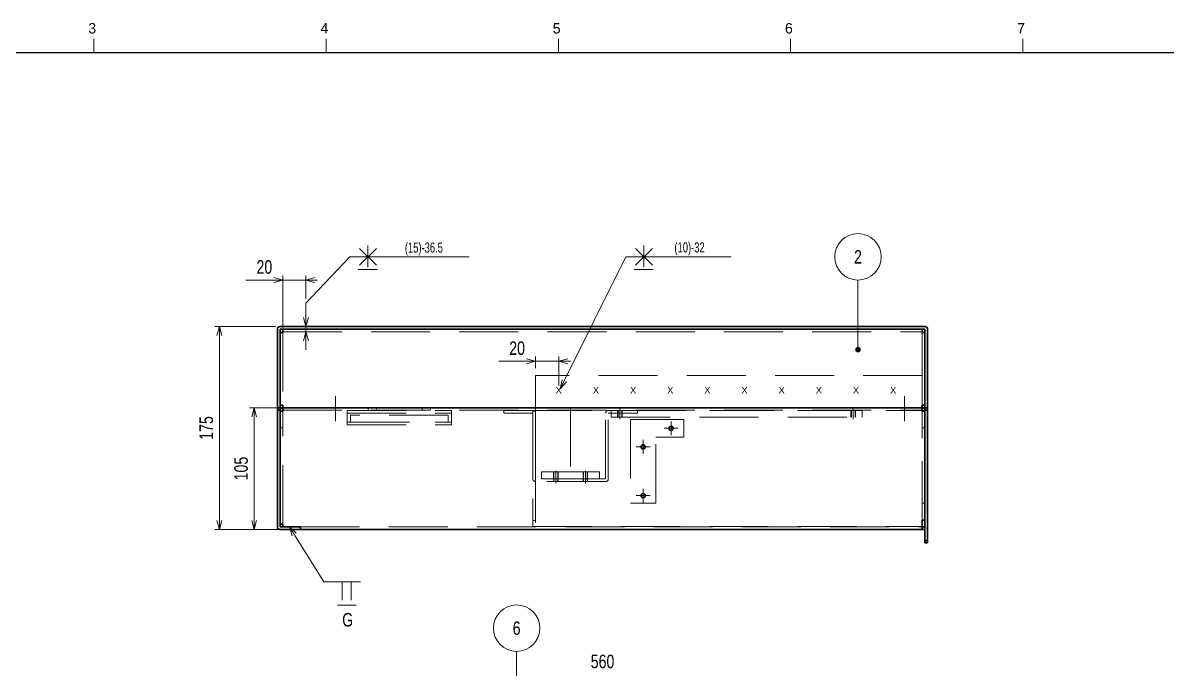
# Model space of a CAD drawing. Header units: millimetres. Extents: x 10 to 832, y 7 to 590.
# Drawn here: x 170.2 to 416.6, y 451.2 to 590.4 of the extents above; entities that cross this region are included whole.
import ezdxf
from ezdxf.enums import TextEntityAlignment as Align

# ---------------------------------------------------------------- set-up
doc = ezdxf.new("R2010")
doc.units = ezdxf.units.MM
doc.linetypes.add('DASHDOT', pattern=[25.3, 12.7, -6.3, 0, -6.3])
doc.linetypes.add('DASHED', pattern=[19, 12.7, -6.3])
for name, color, linetype in [('GR1_02', 7, 'Continuous'), ('GR1_04', 7, 'Continuous'), ('GR1_05', 7, 'Continuous'), ('GR1_06', 7, 'Continuous'), ('GR1_15', 7, 'Continuous'), ('GR1_16', 7, 'Continuous'), ('図面枠B6M', 7, 'Continuous')]:
    doc.layers.add(name, color=color, linetype=linetype)
doc.styles.add('HG丸ｺﾞｼｯｸM-PRO', font='')
doc.styles.get('HG丸ｺﾞｼｯｸM-PRO').set_extended_font_data('HG丸ｺﾞｼｯｸM-PRO')

# ---------------------------------------------------------------- blocks, each defined once
blk = doc.blocks.new('BLKF023')
at = {"layer": '図面枠B6M', "color": 4, "linetype": 'Continuous', "lineweight": 13}
for p, q in [((185.5, 587), (185.5, 584)), ((235.5, 587), (235.5, 584)), ((285.5, 587), (285.5, 584)), ((335.5, 587), (335.5, 584)), ((385.5, 587), (385.5, 584))]:
    blk.add_line(p, q, dxfattribs=at)
at = {"layer": '図面枠B6M', "color": 2, "linetype": 'Continuous', "lineweight": 25}
blk.add_line((35.5, 584), (831.5, 584), dxfattribs=at)
at = {"layer": '図面枠B6M', "color": 4, "linetype": 'Continuous', "lineweight": 13, "style": 'HG丸ｺﾞｼｯｸM-PRO', "width": 1.003994}
for s, p in [('3', (184.29, 587.45)), ('4', (234.29, 587.45)), ('5', (284.29, 587.45)), ('6', (334.29, 587.45)), ('7', (384.29, 587.45))]:
    blk.add_text(s, height=2.25, dxfattribs=at).set_placement(p, align=Align.BOTTOM_LEFT)
blk = doc.blocks.new('BLKF033')
at = {"layer": 'GR1_02', "color": 3, "linetype": 'Continuous', "lineweight": 35}
for p, q in [((225.575, 525), (364.425, 525)), ((225, 481.825), (225, 524.425)), ((225.575, 524.425), (225.575, 481.825)), ((225.575, 524.425), (364.425, 524.425)), ((364.425, 481.25), (364.425, 524.425)), ((365, 478.375), (365, 524.425)), ((225, 507.5), (225.575, 507.5)), ((225, 507), (225.575, 507)), ((364.425, 507.5), (365, 507.5)), ((364.425, 507), (365, 507)), ((225.575, 481.825), (230, 481.825)), ((225.575, 481.25), (230, 481.25)), ((230, 481.825), (230, 481.25)), ((364.425, 478.375), (364.425, 481.25)), ((364.425, 478.875), (365, 478.875)), ((364.425, 478.375), (365, 478.375))]:
    blk.add_line(p, q, dxfattribs=at)
for centre, start, end in [((225.575, 524.425), 90, 180), ((364.425, 524.425), 360, 90), ((225.575, 481.825), 180, 270)]:
    blk.add_arc(centre, 0.575, start, end, dxfattribs=at)
blk = doc.blocks.new('BLKF035')
at = {"layer": 'GR1_05', "color": 4, "linetype": 'DASHED', "lineweight": 13}
for p, q in [((280.575, 514.425), (280.575, 481.925)), ((363.85, 514.425), (280.575, 514.425)), ((363.85, 481.925), (363.85, 514.425)), ((280, 506.925), (280, 481.925)), ((280, 506.925), (364.425, 506.925)), ((280.575, 507.5), (363.85, 507.5)), ((364.425, 506.925), (364.425, 481.925)), ((363.85, 486.925), (364.425, 486.925)), ((280, 483.175), (280.575, 483.175)), ((280, 481.925), (364.425, 481.925))]:
    blk.add_line(p, q, dxfattribs=at)
blk = doc.blocks.new('BLKF036')
at = {"layer": 'GR1_06', "color": 4, "linetype": 'DASHED', "lineweight": 13}
for p, q in [((273.75, 506.35), (273.75, 506.925)), ((273.75, 506.925), (280, 506.925)), ((280, 506.35), (273.75, 506.35)), ((280, 492.15), (280, 506.35)), ((280.575, 492.15), (280.575, 506.35)), ((295.675, 492.15), (295.675, 506.35)), ((296.25, 506.925), (302.5, 506.925)), ((296.25, 492.15), (296.25, 506.35)), ((302.5, 506.35), (296.25, 506.35)), ((302.5, 506.35), (302.5, 506.925)), ((295.675, 492.15), (280.575, 492.15)), ((295.675, 491.575), (280.575, 491.575))]:
    blk.add_line(p, q, dxfattribs=at)
for centre, start, end in [((280, 506.35), 0, 90), ((296.25, 506.35), 90, 180), ((280.575, 492.15), 180, 270), ((295.675, 492.15), 270, 0)]:
    blk.add_arc(centre, 0.575, start, end, dxfattribs=at)
blk = doc.blocks.new('BLKF037')
at = {"layer": 'GR1_06', "color": 4, "linetype": 'DASHED', "lineweight": 13}
for p, q in [((281.875, 492.15), (281.875, 493.65)), ((281.875, 493.65), (294.375, 493.65)), ((294.375, 492.15), (294.375, 493.65)), ((281.875, 492.15), (294.375, 492.15))]:
    blk.add_line(p, q, dxfattribs=at)
blk = doc.blocks.new('BLKF038')
at = {"layer": 'GR1_06', "color": 4, "linetype": 'DASHED', "lineweight": 13}
for p, q in [((290.8, 491.575), (290.8, 493.65)), ((290.9, 491.575), (290.9, 493.65)), ((291.7, 491.575), (291.7, 493.65)), ((291.8, 491.575), (291.8, 493.65))]:
    blk.add_line(p, q, dxfattribs=at)
blk = doc.blocks.new('BLKF039')
at = {"layer": 'GR1_06', "color": 4, "linetype": 'DASHED', "lineweight": 13}
for p, q in [((284.45, 491.575), (284.45, 493.65)), ((284.55, 491.575), (284.55, 493.65)), ((285.35, 491.575), (285.35, 493.65)), ((285.45, 491.575), (285.45, 493.65))]:
    blk.add_line(p, q, dxfattribs=at)
blk = doc.blocks.new('BLKF040')
at = {"layer": 'GR1_06', "color": 4, "linetype": 'DASHED', "lineweight": 13}
for p, q in [((240, 506.925), (262.5, 506.925)), ((240, 503.8), (240, 506.925)), ((240, 506.35), (262.5, 506.35)), ((262.5, 503.8), (262.5, 506.925)), ((240, 504.375), (262.5, 504.375)), ((240, 503.8), (262.5, 503.8))]:
    blk.add_line(p, q, dxfattribs=at)
blk = doc.blocks.new('BLKF041')
at = {"layer": 'GR1_06', "color": 4, "linetype": 'DASHED', "lineweight": 13}
for p, q in [((261.75, 505.875), (240.75, 505.875)), ((240.75, 504.375), (240.75, 505.875)), ((261.75, 504.375), (261.75, 505.875)), ((240.75, 504.375), (261.75, 504.375))]:
    blk.add_line(p, q, dxfattribs=at)
blk = doc.blocks.new('BLKF043')
at = {"layer": 'GR1_06', "color": 4, "linetype": 'DASHED', "lineweight": 13}
for p, q in [((350.875, 506.925), (296.875, 506.925)), ((296.875, 506.925), (296.875, 505.425)), ((296.875, 505.425), (350.875, 505.425)), ((350.875, 506.925), (350.875, 505.425))]:
    blk.add_line(p, q, dxfattribs=at)
blk = doc.blocks.new('BLKF044')
at = {"layer": 'GR1_06', "color": 4, "linetype": 'DASHED', "lineweight": 13}
for p, q in [((298.25, 506.925), (298.25, 505.425)), ((298.35, 506.925), (298.35, 505.425)), ((299.15, 506.925), (299.15, 505.425)), ((299.25, 506.925), (299.25, 505.425))]:
    blk.add_line(p, q, dxfattribs=at)
blk = doc.blocks.new('BLKF045')
at = {"layer": 'GR1_06', "color": 4, "linetype": 'DASHED', "lineweight": 13}
for p, q in [((348.5, 506.925), (348.5, 505.425)), ((348.6, 506.925), (348.6, 505.425)), ((349.4, 506.925), (349.4, 505.425)), ((349.5, 506.925), (349.5, 505.425))]:
    blk.add_line(p, q, dxfattribs=at)
blk = doc.blocks.new('BLKF042')
at = {"layer": 'GR1_06', "color": 4, "linetype": 'DASHDOT', "lineweight": 13}
for p, q in [((298.75, 507.26), (298.75, 505)), ((349, 507.26), (349, 505.03))]:
    blk.add_line(p, q, dxfattribs=at)
at = {"layer": 'GR1_06', "color": 4, "linetype": 'DASHED', "lineweight": 13}
for name in ['BLKF043', 'BLKF044', 'BLKF045']:
    blk.add_blockref(name, (0, 0), dxfattribs=at)
blk = doc.blocks.new('FXTIP_ARROW_S')
at = {"color": 0, "linetype": 'Continuous', "lineweight": -2}
for q in [(-1, 0), (-0.97, 0.26), (-0.97, -0.26)]:
    blk.add_line((0, 0), q, dxfattribs=at)
blk = doc.blocks.new('BLKF113')
at = {"layer": 'GR1_16', "color": 4, "linetype": 'Continuous', "lineweight": 13}
for p, q in [((244.49, 537.76), (244.49, 542.48)), ((242.68, 541.81), (246.3, 538.19)), ((246.3, 541.81), (242.68, 538.19)), ((242.4, 537.29), (246.48, 537.29))]:
    blk.add_line(p, q, dxfattribs=at)
blk = doc.blocks.new('FXTIP_ARROW_E')
at = {"color": 0, "linetype": 'Continuous', "lineweight": -2}
for q in [(-1, 0), (-0.97, 0.26), (-0.97, -0.26)]:
    blk.add_line((0, 0), q, dxfattribs=at)
blk = doc.blocks.new('BLKF116')
at = {"layer": 'GR1_16', "color": 4, "linetype": 'Continuous', "lineweight": 13}
for p, q in [((238.91, 470), (238.91, 466)), ((240.91, 470), (240.91, 466)), ((237.95, 464.93), (241.95, 464.93))]:
    blk.add_line(p, q, dxfattribs=at)
blk = doc.blocks.new('BLKF118')
at = {"layer": 'GR1_16', "color": 4, "linetype": 'Continuous', "lineweight": 13}
for p, q in [((303.92, 537.76), (303.92, 542.48)), ((302.11, 541.81), (305.73, 538.19)), ((305.73, 541.81), (302.11, 538.19)), ((301.83, 537.29), (305.91, 537.29))]:
    blk.add_line(p, q, dxfattribs=at)
blk = doc.blocks.new('FXTIP_BLACKDOT_S')
at = {"color": 0, "linetype": 'Continuous', "lineweight": -2}
blk.add_line((0, 0), (-1, 0), dxfattribs=at)
at = {"color": 0, "linetype": 'Continuous', "lineweight": -2, "const_width": 0.25}
blk.add_lwpolyline([(-0.125, 0, 1), (0.125, 0, 1)], format="xyb", close=True, dxfattribs=at)
at = {"color": 0, "linetype": 'Continuous', "lineweight": -2}
blk.add_circle((0, 0), 0.25, dxfattribs=at)
blk = doc.blocks.new('BLKF312')
at = {"layer": 'GR1_05', "color": 4, "linetype": 'DASHED', "lineweight": 13}
for p, q in [((312.5, 504.925), (301, 504.925)), ((312.5, 501.175), (312.5, 504.925)), ((306.5, 501.175), (312.5, 501.175))]:
    blk.add_line(p, q, dxfattribs=at)
blk = doc.blocks.new('BLKF313')
at = {"layer": 'GR1_05', "color": 4, "linetype": 'DASHED', "lineweight": 13}
for radius in [0.5, 0.4]:
    blk.add_circle((309.75, 503.05), radius, dxfattribs=at)
blk = doc.blocks.new('BLKF314')
at = {"layer": 'GR1_05', "color": 4, "linetype": 'DASHED', "lineweight": 13}
for p, q in [((301, 504.925), (301, 486.925)), ((306.5, 486.925), (306.5, 501.175)), ((301, 486.925), (306.5, 486.925))]:
    blk.add_line(p, q, dxfattribs=at)
blk = doc.blocks.new('BLKF315')
at = {"layer": 'GR1_05', "color": 4, "linetype": 'DASHED', "lineweight": 13}
for radius in [0.5, 0.4]:
    blk.add_circle((303.75, 488.55), radius, dxfattribs=at)
blk = doc.blocks.new('BLKF316')
at = {"layer": 'GR1_05', "color": 4, "linetype": 'DASHED', "lineweight": 13}
for radius in [0.5, 0.4]:
    blk.add_circle((303.75, 499.05), radius, dxfattribs=at)
blk = doc.blocks.new('BLKF311')
at = {"layer": 'GR1_05', "color": 4, "linetype": 'DASHDOT', "lineweight": 13}
for p, q in [((311.25, 503.05), (308.25, 503.05)), ((309.75, 501.55), (309.75, 504.55)), ((303.75, 497.55), (303.75, 500.55)), ((305.25, 499.05), (302.25, 499.05)), ((305.25, 488.55), (302.25, 488.55)), ((303.75, 487.05), (303.75, 490.05))]:
    blk.add_line(p, q, dxfattribs=at)
at = {"layer": 'GR1_05', "color": 4, "linetype": 'DASHED', "lineweight": 13}
for name in ['BLKF312', 'BLKF314', 'BLKF313', 'BLKF316', 'BLKF315']:
    blk.add_blockref(name, (0, 0), dxfattribs=at)
blk = doc.blocks.new('BLKF445')
at = {"layer": 'GR1_04', "color": 3, "linetype": 'Continuous', "lineweight": 35}
for p, q in [((225.57, 523.68), (226.15, 523.68)), ((225.57, 508.05), (225.57, 523.68)), ((226.15, 524.43), (363.85, 524.43)), ((226.15, 524.43), (226.15, 523.68)), ((363.85, 524.43), (363.85, 523.68)), ((363.85, 523.68), (364.42, 523.68)), ((364.42, 508.05), (364.42, 523.68)), ((225.57, 508.05), (226.15, 508.05)), ((226.15, 508.05), (226.15, 507.5)), ((363.85, 508.05), (363.85, 507.5)), ((363.85, 508.05), (364.42, 508.05)), ((225.57, 506.93), (225.57, 482.38)), ((225.57, 506.75), (226.15, 506.75)), ((226.15, 507.5), (363.85, 507.5)), ((226.15, 506.75), (226.15, 507.5)), ((363.85, 506.75), (363.85, 507.5)), ((363.85, 506.75), (364.42, 506.75)), ((364.42, 506.93), (364.42, 483.25)), ((363.85, 481.25), (363.85, 483.25)), ((363.85, 483.25), (364.42, 483.25)), ((225.57, 482.38), (226.15, 482.38)), ((226.15, 481.82), (226.15, 482.38)), ((226.15, 481.82), (230, 481.82)), ((230, 481.82), (230, 481.25)), ((230, 481.25), (364.42, 481.25)), ((363.85, 481.82), (364.42, 481.82)), ((364.42, 481.82), (364.42, 481.25))]:
    blk.add_line(p, q, dxfattribs=at)
at = {"layer": 'GR1_04', "color": 4, "linetype": 'DASHED', "lineweight": 13}
for p, q in [((226.15, 523.85), (363.85, 523.85)), ((226.15, 523.68), (226.15, 508.05)), ((363.85, 523.68), (363.85, 508.05)), ((226.15, 506.93), (363.85, 506.93)), ((226.15, 482.38), (226.15, 506.75)), ((244.56, 507.5), (244.56, 506.93)), ((246.31, 507.5), (246.31, 506.93)), ((256.19, 507.5), (256.19, 506.93)), ((257.94, 507.5), (257.94, 506.93)), ((363.85, 483.25), (363.85, 506.75)), ((225.57, 503.13), (226.15, 503.13)), ((363.85, 503.13), (364.42, 503.13)), ((230, 481.82), (363.85, 481.82))]:
    blk.add_line(p, q, dxfattribs=at)
at = {"layer": 'GR1_04', "color": 4, "linetype": 'DASHDOT', "lineweight": 13}
for p, q in [((237.5, 509.95), (237.5, 504.6)), ((360, 509.95), (360, 504.6))]:
    blk.add_line(p, q, dxfattribs=at)
at = {"layer": 'GR1_04', "color": 3, "linetype": 'Continuous', "lineweight": 35}
for centre, start, end in [((226.15, 506.93), 90, 180), ((363.85, 506.93), 0, 90)]:
    blk.add_arc(centre, 0.575, start, end, dxfattribs=at)

msp = doc.modelspace()

# ---------------------------------------------------------------- linework, layer by layer
at = {"layer": 'GR1_06', "color": 4, "linetype": 'DASHDOT', "lineweight": 13}
for p, q in [((288.12, 507.54), (288.12, 488.98)), ((284.95, 491.24), (284.95, 493.86)), ((291.3, 491.24), (291.3, 493.86))]:
    msp.add_line(p, q, dxfattribs=at)
at = {"layer": 'GR1_15', "color": 4, "linetype": 'Continuous', "lineweight": 13}
for p, q in [((350, 520), (350, 535)), ((276.51, 390.27), (276.51, 455))]:
    msp.add_line(p, q, dxfattribs=at)
for centre in [(350, 540), (276.51, 460)]:
    msp.add_circle(centre, 5, dxfattribs=at)
at = {"layer": 'GR1_16', "color": 4, "linetype": 'Continuous', "lineweight": 13}
for p, q in [((231.15, 530), (240.57, 540)), ((240.57, 540), (266.25, 540)), ((285.91, 511.53), (300, 540)), ((300, 540), (322.72, 540)), ((218.23, 535), (226.15, 535)), ((226.15, 524.67), (226.15, 536)), ((226.15, 535), (231.15, 535)), ((231.15, 531), (231.15, 536)), ((231.15, 535), (233.65, 535)), ((231.15, 530), (231.15, 523.85)), ((231.15, 525), (231.15, 530)), ((224.58, 525), (211.5, 525)), ((212.5, 481.25), (212.5, 525)), ((231.15, 523.85), (231.15, 520)), ((272.65, 517.5), (280.57, 517.5)), ((280.57, 516), (280.57, 518.5)), ((280.57, 517.5), (285.57, 517.5)), ((285.57, 512.25), (285.57, 518.5)), ((285.57, 517.5), (288.07, 517.5)), ((225.15, 507.5), (219, 507.5)), ((220, 481.25), (220, 507.5)), ((224.58, 481.25), (211.5, 481.25)), ((229, 481.25), (219, 481.25)), ((227.59, 481.83), (235, 470)), ((235, 470), (242.92, 470))]:
    msp.add_line(p, q, dxfattribs=at)

# ---------------------------------------------------------------- block references
at = {"layer": 'GR1_02', "color": 3, "linetype": 'Continuous', "lineweight": 35}
msp.add_blockref('BLKF033', (0, 0), dxfattribs=at)
at = {"layer": 'GR1_04', "color": 3, "linetype": 'Continuous', "lineweight": 35}
msp.add_blockref('BLKF445', (0, 0), dxfattribs=at)
at = {"layer": 'GR1_05', "color": 4, "linetype": 'DASHED', "lineweight": 13}
msp.add_blockref('BLKF035', (0, 0), dxfattribs=at)
at = {"layer": 'GR1_05', "color": 4, "linetype": 'DASHDOT', "lineweight": 13}
msp.add_blockref('BLKF311', (0, 0), dxfattribs=at)
at = {"layer": 'GR1_06', "color": 4, "linetype": 'DASHED', "lineweight": 13}
for name in ['BLKF040', 'BLKF041', 'BLKF036', 'BLKF042', 'BLKF037', 'BLKF039', 'BLKF038']:
    msp.add_blockref(name, (0, 0), dxfattribs=at)
at = {"layer": 'GR1_15', "color": 4, "linetype": 'Continuous', "lineweight": 13, "xscale": 2, "yscale": 2, "rotation": 270}
msp.add_blockref('FXTIP_BLACKDOT_S', (350, 520), dxfattribs=at)
at = {"layer": 'GR1_16', "color": 4, "linetype": 'Continuous', "lineweight": 13}
for name in ['BLKF113', 'BLKF118', 'BLKF116']:
    msp.add_blockref(name, (0, 0), dxfattribs=at)
at = {"layer": 'GR1_16', "color": 4, "linetype": 'Continuous', "lineweight": 13, "xscale": 2, "yscale": 2}
for name, p, rotation in [('FXTIP_ARROW_E', (226.15, 535), 360), ('FXTIP_ARROW_S', (231.15, 535), 180), ('FXTIP_ARROW_E', (212.5, 525), 90), ('FXTIP_ARROW_S', (231.15, 525), 270), ('FXTIP_ARROW_S', (231.15, 523.85), 90), ('FXTIP_ARROW_E', (280.57, 517.5), 360), ('FXTIP_ARROW_S', (285.57, 517.5), 180), ('FXTIP_ARROW_S', (285.91, 511.53), 243.6696308707841), ('FXTIP_ARROW_E', (220, 507.5), 90), ('FXTIP_ARROW_S', (212.5, 481.25), 270), ('FXTIP_ARROW_S', (220, 481.25), 270), ('FXTIP_ARROW_S', (227.59, 481.83), 122.0803630161277)]:
    msp.add_blockref(name, p, dxfattribs=dict(at, rotation=rotation))
at = {"layer": '図面枠B6M', "color": 4, "linetype": 'Continuous', "lineweight": 13}
msp.add_blockref('BLKF023', (0, 0), dxfattribs=at)

# ---------------------------------------------------------------- texts
at = {"layer": 'GR1_15', "color": 3, "linetype": 'Continuous', "lineweight": 35, "style": 'HG丸ｺﾞｼｯｸM-PRO', "width": 0.784542}
for s, p in [('2', (350, 540)), ('6', (276.51, 460))]:
    msp.add_text(s, height=2.91, rotation=0, dxfattribs=at).set_placement(p, align=Align.MIDDLE_CENTER)
at = {"layer": 'GR1_16', "color": 3, "linetype": 'Continuous', "lineweight": 35, "style": 'HG丸ｺﾞｼｯｸM-PRO'}
for s, height, width, p in [('(15)-36.5', 2.182, 0.691203, (256.53, 542)), ('(10)-32', 2.182, 0.691319, (313.74, 542.04)), ('X', 1.45, 1.042235, (285.57, 511.25)), ('X', 1.45, 1.042235, (293.58, 511.25)), ('X', 1.45, 1.042235, (301.58, 511.25)), ('X', 1.45, 1.042235, (309.58, 511.25)), ('X', 1.45, 1.042235, (317.58, 511.25)), ('X', 1.45, 1.042235, (325.58, 511.25)), ('X', 1.45, 1.042235, (333.58, 511.25)), ('X', 1.45, 1.042235, (341.58, 511.25)), ('X', 1.45, 1.042235, (349.58, 511.25)), ('X', 1.45, 1.042235, (357.58, 511.25)), ('G', 2.91, 0.783387, (240.13, 461.81))]:
    msp.add_text(s, height=height, dxfattribs=dict(at, width=width)).set_placement(p, align=Align.MIDDLE_CENTER)
at = {"layer": 'GR1_16', "color": 3, "linetype": 'Continuous', "lineweight": 35, "style": 'HG丸ｺﾞｼｯｸM-PRO', "width": 0.784542}
for s, rotation, p in [('20', 0, (222.19, 535.5)), ('20', 0, (276.61, 518)), ('175', 90, (212, 503.12)), ('105', 90, (219.5, 494.38)), ('560', 0, (295, 450.5))]:
    msp.add_text(s, height=2.909, rotation=rotation, dxfattribs=at).set_placement(p, align=Align.BOTTOM_CENTER)

doc.saveas('drawing.dxf')
